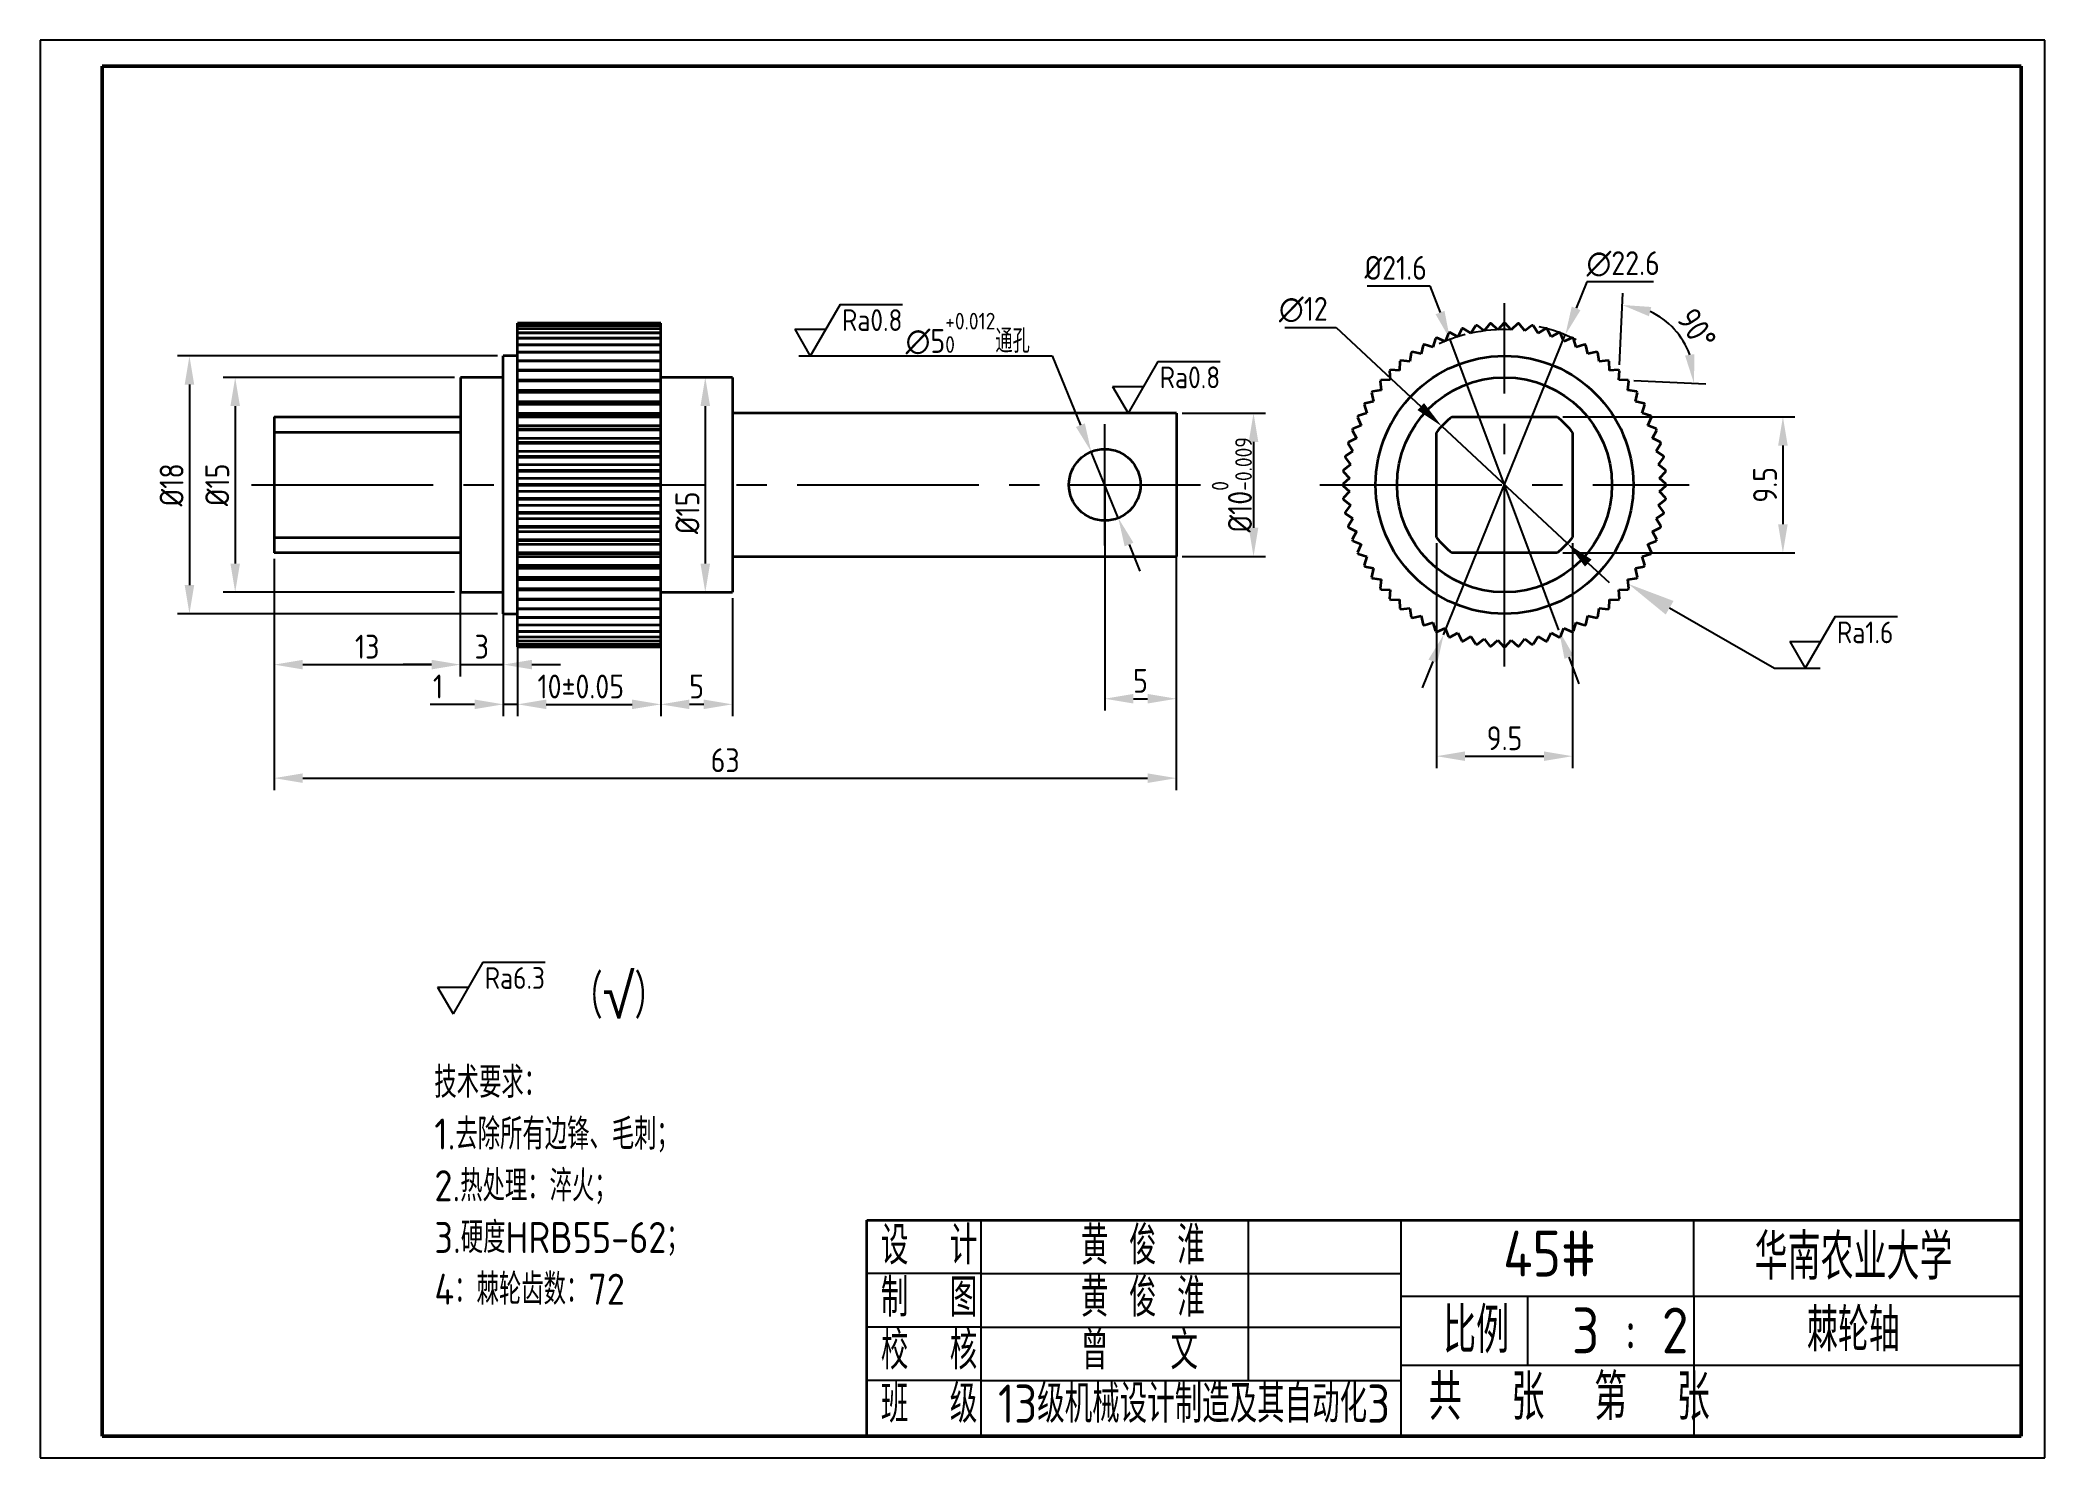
# Model space of a CAD drawing. Header units: millimetres. Extents: x 422 to 632, y 105 to 253.
import ezdxf
from ezdxf import colors
from ezdxf.entities.mleader import LeaderData, LeaderLine
from ezdxf.math import Vec2, Vec3

# ---------------------------------------------------------------- set-up
doc = ezdxf.new("R2010")
doc.units = ezdxf.units.MM
doc.linetypes.add('CENTER2', pattern=[28.575, 19.05, -3.175, 3.175, -3.175])
for name, color, linetype, lineweight in [('图形轮廓线', 7, 'Continuous', 35), ('图框线', 7, 'Continuous', 50), ('文字', 6, 'Continuous', 25), ('细实线', 6, 'Continuous', 25)]:
    doc.layers.add(name, color=color, linetype=linetype, lineweight=lineweight)
doc.layers.add('细点画线', color=6, linetype='CENTER2')
doc.styles.get("Standard").update_dxf_attribs({"font": 'gbenor.shx', "bigfont": 'gbcbig.shx'})
doc.dimstyles.new('圆标注', dxfattribs={"dimtxt": 2.5, "dimasz": 3, "dimexe": 1.25, "dimexo": 0.625, "dimtad": 1, "dimtoh": 1, "dimlfac": 0.666667, "dimdsep": 46, "dimtxsty": 'Standard', "dimcen": 2.5, "dimadec": 0, "dimazin": 0, "dimtfac": 1, "dimtmove": 0, "dimatfit": 3, "dimfxl": 1, "dimarcsym": 0})

# ---------------------------------------------------------------- blocks, each defined once
blk = doc.blocks.new('*D37')
at = {"layer": 'Defpoints', "color": 0, "transparency": 16777216}
for p in [(568.04, 201.34), (582.29, 201.34), (582.29, 178.42)]:
    blk.add_point(p, dxfattribs=at)
at = {"layer": '文字', "color": 0, "lineweight": -2, "transparency": 16777216}
for p, q in [((568.04, 200.72), (568.04, 177.17)), ((582.29, 200.72), (582.29, 177.17)), ((571.04, 178.42), (579.29, 178.42))]:
    blk.add_line(p, q, dxfattribs=at)
at = {"layer": '文字', "color": 0, "transparency": 16777216}
for points in [[(571.04, 178.92), (571.04, 177.92), (568.04, 178.42)], [(579.29, 178.92), (579.29, 177.92), (582.29, 178.42)]]:
    blk.add_solid(points, dxfattribs=at)
at = {"layer": '文字', "color": 0, "transparency": 16777216, "insert": (575.17, 180.3), "char_height": 2.5, "attachment_point": 5}
blk.add_mtext('9.5', dxfattribs=at)
blk = doc.blocks.new('*D38')
at = {"layer": 'Defpoints', "color": 0, "transparency": 16777216}
for p in [(580.67, 213.96), (580.67, 199.71), (604.33, 199.71)]:
    blk.add_point(p, dxfattribs=at)
at = {"layer": '文字', "color": 0, "lineweight": -2, "transparency": 16777216}
for p, q in [((581.29, 213.96), (605.58, 213.96)), ((604.33, 210.96), (604.33, 202.71)), ((581.29, 199.71), (605.58, 199.71))]:
    blk.add_line(p, q, dxfattribs=at)
at = {"layer": '文字', "color": 0, "transparency": 16777216}
for points in [[(603.83, 210.96), (604.83, 210.96), (604.33, 213.96)], [(603.83, 202.71), (604.83, 202.71), (604.33, 199.71)]]:
    blk.add_solid(points, dxfattribs=at)
at = {"layer": '文字', "color": 0, "transparency": 16777216, "insert": (602.46, 206.84), "char_height": 2.5, "attachment_point": 5, "rotation": 90}
blk.add_mtext('9.5', dxfattribs=at)
blk = doc.blocks.new('*D39')
at = {"layer": 'Defpoints', "color": 0, "transparency": 16777216}
for p in [(540.79, 214.34), (540.79, 199.34), (548.88, 199.34)]:
    blk.add_point(p, dxfattribs=at)
at = {"layer": '文字', "color": 0, "lineweight": -2, "transparency": 16777216}
for p, q in [((541.42, 214.34), (550.13, 214.34)), ((548.88, 211.34), (548.88, 202.34)), ((541.42, 199.34), (550.13, 199.34))]:
    blk.add_line(p, q, dxfattribs=at)
at = {"layer": '文字', "color": 0, "transparency": 16777216}
for points in [[(548.38, 211.34), (549.38, 211.34), (548.88, 214.34)], [(548.38, 202.34), (549.38, 202.34), (548.88, 199.34)]]:
    blk.add_solid(points, dxfattribs=at)
at = {"layer": '文字', "color": 0, "transparency": 16777216, "insert": (546.61, 206.84), "char_height": 2.5, "attachment_point": 5, "rotation": 90}
blk.add_mtext('%%C10{\\H0.7x;\\S0^ -0.009;}', dxfattribs=at)
blk = doc.blocks.new('*D40')
at = {"layer": 'Defpoints', "color": 0, "transparency": 16777216}
for p in [(494.29, 218.09), (491.45, 195.59), (494.29, 195.59)]:
    blk.add_point(p, dxfattribs=at)
at = {"layer": '文字', "color": 0, "lineweight": -2, "transparency": 16777216}
for p, q in [((493.67, 218.09), (490.2, 218.09)), ((491.45, 215.09), (491.45, 198.59)), ((493.67, 195.59), (490.2, 195.59))]:
    blk.add_line(p, q, dxfattribs=at)
at = {"layer": '文字', "color": 0, "transparency": 16777216}
for points in [[(490.95, 215.09), (491.95, 215.09), (491.45, 218.09)], [(490.95, 198.59), (491.95, 198.59), (491.45, 195.59)]]:
    blk.add_solid(points, dxfattribs=at)
at = {"layer": '文字', "color": 0, "transparency": 16777216, "insert": (489.58, 203.91), "char_height": 2.5, "attachment_point": 5, "rotation": 90}
blk.add_mtext('%%C15', dxfattribs=at)
blk = doc.blocks.new('*D41')
at = {"layer": 'Defpoints', "color": 0, "transparency": 16777216}
for p in [(470.29, 220.34), (437.42, 193.34), (470.29, 193.34)]:
    blk.add_point(p, dxfattribs=at)
at = {"layer": '文字', "color": 0, "lineweight": -2, "transparency": 16777216}
for p, q in [((469.67, 220.34), (436.17, 220.34)), ((437.42, 217.34), (437.42, 196.34)), ((469.67, 193.34), (436.17, 193.34))]:
    blk.add_line(p, q, dxfattribs=at)
at = {"layer": '文字', "color": 0, "transparency": 16777216}
for points in [[(436.92, 217.34), (437.92, 217.34), (437.42, 220.34)], [(436.92, 196.34), (437.92, 196.34), (437.42, 193.34)]]:
    blk.add_solid(points, dxfattribs=at)
at = {"layer": '文字', "color": 0, "transparency": 16777216, "insert": (435.55, 206.84), "char_height": 2.5, "attachment_point": 5, "rotation": 90}
blk.add_mtext('%%C18', dxfattribs=at)
blk = doc.blocks.new('*D42')
at = {"layer": 'Defpoints', "color": 0, "transparency": 16777216}
for p in [(465.79, 218.09), (442.21, 195.59), (465.79, 195.59)]:
    blk.add_point(p, dxfattribs=at)
at = {"layer": '文字', "color": 0, "lineweight": -2, "transparency": 16777216}
for p, q in [((465.17, 218.09), (440.96, 218.09)), ((442.21, 215.09), (442.21, 198.59)), ((465.17, 195.59), (440.96, 195.59))]:
    blk.add_line(p, q, dxfattribs=at)
at = {"layer": '文字', "color": 0, "transparency": 16777216}
for points in [[(441.71, 215.09), (442.71, 215.09), (442.21, 218.09)], [(441.71, 198.59), (442.71, 198.59), (442.21, 195.59)]]:
    blk.add_solid(points, dxfattribs=at)
at = {"layer": '文字', "color": 0, "transparency": 16777216, "insert": (440.33, 206.84), "char_height": 2.5, "attachment_point": 5, "rotation": 90}
blk.add_mtext('%%C15', dxfattribs=at)
blk = doc.blocks.new('*D43')
at = {"layer": 'Defpoints', "color": 0, "transparency": 16777216}
for p in [(486.79, 195.59), (494.29, 195.59), (486.79, 183.85)]:
    blk.add_point(p, dxfattribs=at)
at = {"layer": '文字', "color": 0, "lineweight": -2, "transparency": 16777216}
for p, q in [((486.79, 194.96), (486.79, 182.6)), ((494.29, 194.96), (494.29, 182.6)), ((491.29, 183.85), (489.79, 183.85))]:
    blk.add_line(p, q, dxfattribs=at)
at = {"layer": '文字', "color": 0, "transparency": 16777216}
for points in [[(489.79, 184.35), (489.79, 183.35), (486.79, 183.85)], [(491.29, 184.35), (491.29, 183.35), (494.29, 183.85)]]:
    blk.add_solid(points, dxfattribs=at)
at = {"layer": '文字', "color": 0, "transparency": 16777216, "insert": (490.54, 185.72), "char_height": 2.5, "attachment_point": 5}
blk.add_mtext('5', dxfattribs=at)
blk = doc.blocks.new('*D44')
at = {"layer": 'Defpoints', "color": 0, "transparency": 16777216}
for p in [(471.79, 189.89), (486.79, 189.89), (486.79, 183.85)]:
    blk.add_point(p, dxfattribs=at)
at = {"layer": '文字', "color": 0, "lineweight": -2, "transparency": 16777216}
for p, q in [((471.79, 189.26), (471.79, 182.6)), ((486.79, 189.26), (486.79, 182.6)), ((474.79, 183.85), (483.79, 183.85))]:
    blk.add_line(p, q, dxfattribs=at)
at = {"layer": '文字', "color": 0, "transparency": 16777216}
for points in [[(474.79, 184.35), (474.79, 183.35), (471.79, 183.85)], [(483.79, 184.35), (483.79, 183.35), (486.79, 183.85)]]:
    blk.add_solid(points, dxfattribs=at)
at = {"layer": '文字', "color": 0, "transparency": 16777216, "insert": (478.41, 185.72), "char_height": 2.5, "attachment_point": 5}
blk.add_mtext('10%%P0.05', dxfattribs=at)
blk = doc.blocks.new('*D45')
at = {"layer": 'Defpoints', "color": 0, "transparency": 16777216}
for p in [(470.29, 193.34), (471.79, 192.99), (471.79, 183.85)]:
    blk.add_point(p, dxfattribs=at)
at = {"layer": '文字', "color": 0, "lineweight": -2, "transparency": 16777216}
for p, q in [((470.29, 192.71), (470.29, 182.6)), ((471.79, 192.37), (471.79, 182.6)), ((467.29, 183.85), (462.63, 183.85)), ((471.79, 183.85), (470.29, 183.85)), ((474.79, 183.85), (477.79, 183.85))]:
    blk.add_line(p, q, dxfattribs=at)
at = {"layer": '文字', "color": 0, "transparency": 16777216}
for points in [[(467.29, 184.35), (467.29, 183.35), (470.29, 183.85)], [(474.79, 184.35), (474.79, 183.35), (471.79, 183.85)]]:
    blk.add_solid(points, dxfattribs=at)
at = {"layer": '文字', "color": 0, "transparency": 16777216, "insert": (463.46, 185.72), "char_height": 2.5, "attachment_point": 5}
blk.add_mtext('1', dxfattribs=at)
blk = doc.blocks.new('*D46')
at = {"layer": 'Defpoints', "color": 0, "transparency": 16777216}
for p in [(465.79, 195.59), (470.29, 195.59), (470.29, 188.01)]:
    blk.add_point(p, dxfattribs=at)
at = {"layer": '文字', "color": 0, "lineweight": -2, "transparency": 16777216}
for p, q in [((465.79, 194.96), (465.79, 186.76)), ((470.29, 194.96), (470.29, 186.76)), ((462.79, 188.01), (459.79, 188.01)), ((465.79, 188.01), (470.29, 188.01)), ((473.29, 188.01), (476.29, 188.01))]:
    blk.add_line(p, q, dxfattribs=at)
at = {"layer": '文字', "color": 0, "transparency": 16777216}
for points in [[(462.79, 188.51), (462.79, 187.51), (465.79, 188.01)], [(473.29, 188.51), (473.29, 187.51), (470.29, 188.01)]]:
    blk.add_solid(points, dxfattribs=at)
at = {"layer": '文字', "color": 0, "transparency": 16777216, "insert": (468.04, 189.89), "char_height": 2.5, "attachment_point": 5}
blk.add_mtext('3', dxfattribs=at)
blk = doc.blocks.new('*D47')
at = {"layer": 'Defpoints', "color": 0, "transparency": 16777216}
for p in [(446.29, 199.71), (465.79, 199.71), (465.79, 188.01)]:
    blk.add_point(p, dxfattribs=at)
at = {"layer": '文字', "color": 0, "lineweight": -2, "transparency": 16777216}
for p, q in [((446.29, 199.09), (446.29, 186.76)), ((465.79, 199.09), (465.79, 186.76)), ((449.29, 188.01), (462.79, 188.01))]:
    blk.add_line(p, q, dxfattribs=at)
at = {"layer": '文字', "color": 0, "transparency": 16777216}
for points in [[(449.29, 188.51), (449.29, 187.51), (446.29, 188.01)], [(462.79, 188.51), (462.79, 187.51), (465.79, 188.01)]]:
    blk.add_solid(points, dxfattribs=at)
at = {"layer": '文字', "color": 0, "transparency": 16777216, "insert": (456.04, 189.89), "char_height": 2.5, "attachment_point": 5}
blk.add_mtext('13', dxfattribs=at)
blk = doc.blocks.new('*D48')
at = {"layer": 'Defpoints', "color": 0, "transparency": 16777216}
for p in [(446.29, 199.71), (540.79, 199.71), (540.79, 176.12)]:
    blk.add_point(p, dxfattribs=at)
at = {"layer": '文字', "color": 0, "lineweight": -2, "transparency": 16777216}
for p, q in [((446.29, 199.09), (446.29, 174.87)), ((540.79, 199.09), (540.79, 174.87)), ((449.29, 176.12), (537.79, 176.12))]:
    blk.add_line(p, q, dxfattribs=at)
at = {"layer": '文字', "color": 0, "transparency": 16777216}
for points in [[(449.29, 176.62), (449.29, 175.62), (446.29, 176.12)], [(537.79, 176.62), (537.79, 175.62), (540.79, 176.12)]]:
    blk.add_solid(points, dxfattribs=at)
at = {"layer": '文字', "color": 0, "transparency": 16777216, "insert": (493.54, 178), "char_height": 2.5, "attachment_point": 5}
blk.add_mtext('63', dxfattribs=at)
blk = doc.blocks.new('*D49')
at = {"layer": 'Defpoints', "color": 0, "transparency": 16777216}
for p in [(533.29, 206.84), (540.79, 206.84), (540.79, 184.44)]:
    blk.add_point(p, dxfattribs=at)
at = {"layer": '文字', "color": 0, "lineweight": -2, "transparency": 16777216}
for p, q in [((533.29, 206.21), (533.29, 183.19)), ((540.79, 206.21), (540.79, 183.19)), ((536.29, 184.44), (537.79, 184.44))]:
    blk.add_line(p, q, dxfattribs=at)
at = {"layer": '文字', "color": 0, "transparency": 16777216}
for points in [[(536.29, 184.94), (536.29, 183.94), (533.29, 184.44)], [(537.79, 184.94), (537.79, 183.94), (540.79, 184.44)]]:
    blk.add_solid(points, dxfattribs=at)
at = {"layer": '文字', "color": 0, "transparency": 16777216, "insert": (537.04, 186.31), "char_height": 2.5, "attachment_point": 5}
blk.add_mtext('5', dxfattribs=at)
blk = doc.blocks.new('*D50')
at = {"layer": 'Defpoints', "color": 0, "transparency": 16777216}
for p in [(531.88, 210.31), (534.71, 203.37)]:
    blk.add_point(p, dxfattribs=at)
at = {"layer": '文字', "color": 0, "lineweight": -2, "transparency": 16777216}
for p, q in [((513.11, 220.34), (527.8, 220.34)), ((527.8, 220.34), (530.75, 213.09)), ((534.71, 203.37), (531.88, 210.31)), ((535.84, 200.59), (536.97, 197.81))]:
    blk.add_line(p, q, dxfattribs=at)
at = {"layer": '文字', "color": 0, "transparency": 16777216}
for points in [[(531.21, 213.28), (530.28, 212.9), (531.88, 210.31)], [(536.3, 200.78), (535.38, 200.4), (534.71, 203.37)]]:
    blk.add_solid(points, dxfattribs=at)
at = {"layer": '文字', "color": 0, "transparency": 16777216, "insert": (518.94, 222.68), "char_height": 2.5, "attachment_point": 5}
blk.add_mtext('∅5{\\H0.7x;\\S+0.012^ 0;}通孔', dxfattribs=at)
blk = doc.blocks.new('*D51')
at = {"layer": 'Defpoints', "color": 0, "transparency": 16777216}
for p in [(568.59, 212.98), (581.75, 200.7)]:
    blk.add_point(p, dxfattribs=at)
at = {"layer": '文字', "color": 0, "lineweight": -2, "transparency": 16777216}
for p, q in [((552.16, 223.31), (557.53, 223.31)), ((557.53, 223.31), (566.4, 215.03)), ((581.75, 200.7), (568.59, 212.98)), ((583.94, 198.65), (586.13, 196.6))]:
    blk.add_line(p, q, dxfattribs=at)
at = {"layer": '文字', "color": 0, "transparency": 16777216}
for points in [[(566.74, 215.4), (566.06, 214.67), (568.59, 212.98)], [(584.28, 199.01), (583.6, 198.28), (581.75, 200.7)]]:
    blk.add_solid(points, dxfattribs=at)
at = {"layer": '文字', "color": 0, "transparency": 16777216, "insert": (554.1, 225.19), "char_height": 2.5, "attachment_point": 5}
blk.add_mtext('∅12', dxfattribs=at)
blk = doc.blocks.new('*D52')
at = {"layer": 'Defpoints', "color": 0, "transparency": 16777216}
for p in [(569.47, 222.07), (580.87, 191.61)]:
    blk.add_point(p, dxfattribs=at)
at = {"layer": '文字', "color": 0, "lineweight": -2, "transparency": 16777216}
for p, q in [((560.8, 227.69), (567.36, 227.69)), ((567.36, 227.69), (568.42, 224.88)), ((580.87, 191.61), (569.47, 222.07)), ((581.92, 188.8), (582.97, 185.99))]:
    blk.add_line(p, q, dxfattribs=at)
blk.add_arc((575.17, 206.84), 16.27, 104.7015, 114.9213, dxfattribs=at)
at = {"layer": '文字', "color": 0, "transparency": 16777216}
for points in [[(568.88, 225.06), (567.95, 224.71), (569.47, 222.07)], [(582.39, 188.97), (581.45, 188.62), (580.87, 191.61)]]:
    blk.add_solid(points, dxfattribs=at)
at = {"layer": '文字', "color": 0, "transparency": 16777216, "insert": (563.77, 229.57), "char_height": 2.5, "attachment_point": 5}
blk.add_mtext('%%C21.6', dxfattribs=at)
blk = doc.blocks.new('*D53')
at = {"layer": 'Defpoints', "color": 0, "transparency": 16777216}
for p in [(581.54, 222.55), (568.79, 191.13)]:
    blk.add_point(p, dxfattribs=at)
at = {"layer": '文字', "color": 0, "lineweight": -2, "transparency": 16777216}
for p, q in [((583.8, 228.11), (582.67, 225.33)), ((590.78, 228.11), (583.8, 228.11)), ((568.79, 191.13), (581.54, 222.55)), ((567.67, 188.35), (566.54, 185.57))]:
    blk.add_line(p, q, dxfattribs=at)
blk.add_arc((575.17, 206.84), 16.95, 63.6845, 77.6546, dxfattribs=at)
at = {"layer": '文字', "color": 0, "transparency": 16777216}
for points in [[(582.21, 225.51), (583.13, 225.14), (581.54, 222.55)], [(567.2, 188.54), (568.13, 188.17), (568.79, 191.13)]]:
    blk.add_solid(points, dxfattribs=at)
at = {"layer": '文字', "color": 0, "transparency": 16777216, "insert": (587.6, 229.98), "char_height": 2.5, "attachment_point": 5}
blk.add_mtext('∅22.6', dxfattribs=at)
blk = doc.blocks.new('*D54')
at = {"layer": 'Defpoints', "color": 0, "transparency": 16777216}
for p in [(591.38, 224.46), (587.2, 218.78), (587.16, 217.83), (587.16, 217.83), (588.11, 217.79)]:
    blk.add_point(p, dxfattribs=at)
at = {"layer": '文字', "color": 0, "lineweight": -2, "transparency": 16777216}
for p, q in [((587.23, 219.4), (587.56, 226.93)), ((588.73, 217.76), (596.26, 217.43))]:
    blk.add_line(p, q, dxfattribs=at)
blk.add_arc((587.16, 217.83), 7.86, 19.5017, 65.4983, dxfattribs=at)
at = {"layer": '文字', "color": 0, "transparency": 16777216}
for points in [[(590.3, 224.5), (590.54, 225.47), (587.5, 225.68)], [(595.07, 220.53), (594.08, 220.38), (595.01, 217.49)]]:
    blk.add_solid(points, dxfattribs=at)
at = {"layer": '文字', "color": 0, "transparency": 16777216, "insert": (595.3, 223.16), "char_height": 2.5, "attachment_point": 5, "rotation": 303.2324}
blk.add_mtext('90°', dxfattribs=at)

msp = doc.modelspace()

# ---------------------------------------------------------------- linework, layer by layer
at = {"layer": '图形轮廓线'}
for p, q in [((486.795, 223.79), (471.795, 223.79)), ((486.795, 223.79), (471.795, 223.79)), ((471.795, 223.731), (471.795, 223.79)), ((471.795, 223.79), (471.795, 223.79)), ((471.795, 223.731), (486.795, 223.731)), ((471.795, 223.719), (471.795, 223.731)), ((486.795, 223.719), (471.795, 223.719)), ((471.795, 223.544), (471.795, 223.719)), ((471.795, 223.544), (486.795, 223.544)), ((471.795, 223.52), (471.795, 223.544)), ((486.795, 223.52), (471.795, 223.52)), ((471.795, 223.23), (471.795, 223.52)), ((471.795, 223.23), (486.795, 223.23)), ((471.795, 223.194), (471.795, 223.23)), ((486.795, 223.194), (471.795, 223.194)), ((471.795, 222.791), (471.795, 223.194)), ((471.795, 222.791), (486.795, 222.791)), ((471.795, 222.744), (471.795, 222.791)), ((486.795, 222.744), (471.795, 222.744)), ((471.795, 222.231), (471.795, 222.744)), ((486.795, 223.731), (486.795, 223.79)), ((486.795, 223.79), (486.795, 223.79)), ((486.795, 223.719), (486.795, 223.731)), ((486.795, 223.544), (486.795, 223.719)), ((486.795, 223.52), (486.795, 223.544)), ((486.795, 223.23), (486.795, 223.52)), ((486.795, 223.194), (486.795, 223.23)), ((486.795, 222.791), (486.795, 223.194)), ((486.795, 222.744), (486.795, 222.791)), ((486.795, 222.231), (486.795, 222.744)), ((569.307, 222.744), (568.944, 221.868)), ((570.277, 222.353), (569.436, 222.791)), ((570.715, 223.194), (570.277, 222.353)), ((571.648, 222.72), (570.848, 223.23)), ((572.157, 223.52), (571.648, 222.72)), ((573.045, 222.967), (572.293, 223.544)), ((573.623, 223.719), (573.045, 222.967)), ((574.459, 223.09), (573.76, 223.731)), ((575.1, 223.79), (574.459, 223.09)), ((575.878, 223.09), (575.237, 223.79)), ((576.577, 223.731), (575.878, 223.09)), ((577.292, 222.967), (576.714, 223.719)), ((578.044, 223.544), (577.292, 222.967)), ((578.689, 222.72), (578.18, 223.52)), ((579.489, 223.23), (578.689, 222.72)), ((580.06, 222.353), (579.622, 223.194)), ((580.901, 222.791), (580.06, 222.353)), ((581.393, 221.868), (581.03, 222.744)), ((471.795, 222.231), (486.795, 222.231)), ((471.795, 222.172), (471.795, 222.231)), ((486.795, 222.172), (471.795, 222.172)), ((471.795, 221.553), (471.795, 222.172)), ((471.795, 221.553), (486.795, 221.553)), ((471.795, 221.484), (471.795, 221.553)), ((486.795, 221.484), (471.795, 221.484)), ((471.795, 220.764), (471.795, 221.484)), ((471.795, 220.764), (486.795, 220.764)), ((471.795, 220.685), (471.795, 220.764)), ((486.795, 220.685), (471.795, 220.685)), ((471.795, 219.868), (471.795, 220.685)), ((486.795, 222.172), (486.795, 222.231)), ((486.795, 221.553), (486.795, 222.172)), ((486.795, 221.484), (486.795, 221.553)), ((486.795, 220.764), (486.795, 221.484)), ((486.795, 220.685), (486.795, 220.764)), ((486.795, 219.868), (486.795, 220.685)), ((565.39, 220.685), (565.266, 219.745)), ((566.429, 220.558), (565.503, 220.764)), ((566.634, 221.484), (566.429, 220.558)), ((567.658, 221.268), (566.753, 221.553)), ((567.943, 222.172), (567.658, 221.268)), ((568.944, 221.868), (568.068, 222.231)), ((582.269, 222.231), (581.393, 221.868)), ((582.679, 221.268), (582.394, 222.172)), ((583.584, 221.553), (582.679, 221.268)), ((583.908, 220.558), (583.703, 221.484)), ((584.834, 220.764), (583.908, 220.558)), ((585.071, 219.745), (584.947, 220.685)), ((471.795, 220.34), (470.295, 220.34)), ((470.295, 193.34), (470.295, 220.34)), ((471.795, 219.868), (486.795, 219.868)), ((471.795, 219.78), (471.795, 219.868)), ((486.795, 219.78), (471.795, 219.78)), ((471.795, 218.874), (471.795, 219.78)), ((471.795, 218.874), (486.795, 218.874)), ((471.795, 218.776), (471.795, 218.874)), ((486.795, 218.776), (471.795, 218.776)), ((471.795, 217.829), (471.795, 218.776)), ((486.795, 219.78), (486.795, 219.868)), ((486.795, 218.874), (486.795, 219.78)), ((486.795, 218.776), (486.795, 218.874)), ((486.795, 217.829), (486.795, 218.776)), ((563.134, 218.776), (563.176, 217.829)), ((564.179, 218.832), (563.232, 218.874)), ((564.221, 219.78), (564.179, 218.832)), ((565.266, 219.745), (564.326, 219.868)), ((586.011, 219.868), (585.071, 219.745)), ((586.158, 218.832), (586.116, 219.78)), ((587.105, 218.874), (586.158, 218.832)), ((587.161, 217.829), (587.203, 218.776)), ((470.295, 218.09), (465.795, 218.09)), ((465.795, 218.09), (465.795, 206.84)), ((471.795, 217.829), (486.795, 217.829)), ((471.795, 217.788), (471.795, 217.829)), ((471.795, 217.788), (486.795, 217.788)), ((471.795, 217.682), (471.795, 217.788)), ((486.795, 217.682), (471.795, 217.682)), ((471.795, 216.742), (471.795, 217.682)), ((471.795, 216.742), (486.795, 216.742)), ((471.795, 216.618), (471.795, 216.742)), ((471.795, 216.618), (486.795, 216.618)), ((471.795, 216.505), (471.795, 216.618)), ((486.795, 216.505), (471.795, 216.505)), ((471.795, 215.58), (471.795, 216.505)), ((494.295, 218.09), (486.795, 218.09)), ((486.795, 217.788), (486.795, 217.829)), ((486.795, 217.682), (486.795, 217.788)), ((486.795, 216.742), (486.795, 217.682)), ((486.795, 216.618), (486.795, 216.742)), ((486.795, 216.505), (486.795, 216.618)), ((486.795, 215.58), (486.795, 216.505)), ((494.295, 218.09), (494.295, 206.84)), ((561.245, 216.505), (561.45, 215.58)), ((562.264, 216.742), (561.324, 216.618)), ((562.14, 217.682), (562.264, 216.742)), ((563.176, 217.829), (562.228, 217.788)), ((588.109, 217.788), (587.161, 217.829)), ((588.073, 216.742), (588.197, 217.682)), ((589.014, 216.618), (588.073, 216.742)), ((588.887, 215.58), (589.093, 216.505)), ((471.795, 215.58), (486.795, 215.58)), ((471.795, 215.374), (471.795, 215.58)), ((471.795, 215.374), (486.795, 215.374)), ((471.795, 215.255), (471.795, 215.374)), ((486.795, 215.255), (471.795, 215.255)), ((471.795, 214.351), (471.795, 215.255)), ((471.795, 214.351), (486.795, 214.351)), ((471.795, 214.065), (471.795, 214.351)), ((486.795, 215.374), (486.795, 215.58)), ((486.795, 215.255), (486.795, 215.374)), ((486.795, 214.351), (486.795, 215.255)), ((486.795, 214.065), (486.795, 214.351)), ((540.795, 214.34), (494.295, 214.34)), ((540.795, 214.34), (540.795, 206.84)), ((560.74, 214.351), (559.836, 214.065)), ((560.455, 215.255), (560.74, 214.351)), ((561.45, 215.58), (560.524, 215.374)), ((589.813, 215.374), (588.887, 215.58)), ((589.597, 214.351), (589.882, 215.255)), ((590.501, 214.065), (589.597, 214.351)), ((446.295, 213.965), (465.795, 213.965)), ((446.295, 213.965), (446.295, 212.338)), ((465.795, 212.338), (446.295, 212.338)), ((446.295, 212.338), (446.295, 201.341)), ((471.795, 214.065), (486.795, 214.065)), ((471.795, 213.941), (471.795, 214.065)), ((486.795, 213.941), (471.795, 213.941)), ((471.795, 213.065), (471.795, 213.941)), ((471.795, 213.065), (486.795, 213.065)), ((471.795, 212.702), (471.795, 213.065)), ((471.795, 212.702), (486.795, 212.702)), ((471.795, 212.572), (471.795, 212.702)), ((486.795, 212.572), (471.795, 212.572)), ((471.795, 211.731), (471.795, 212.572)), ((486.795, 213.941), (486.795, 214.065)), ((486.795, 213.065), (486.795, 213.941)), ((486.795, 212.702), (486.795, 213.065)), ((486.795, 212.572), (486.795, 212.702)), ((486.795, 211.731), (486.795, 212.572)), ((559.217, 212.572), (559.655, 211.731)), ((560.141, 213.065), (559.264, 212.702)), ((559.778, 213.941), (560.141, 213.065)), ((568.044, 201.341), (568.044, 212.338)), ((569.67, 213.965), (580.667, 213.965)), ((582.294, 212.338), (582.294, 201.341)), ((590.197, 213.065), (590.559, 213.941)), ((591.073, 212.702), (590.197, 213.065)), ((590.682, 211.731), (591.12, 212.572)), ((471.795, 211.731), (486.795, 211.731)), ((471.795, 211.293), (471.795, 211.731)), ((471.795, 211.293), (486.795, 211.293)), ((471.795, 211.16), (471.795, 211.293)), ((486.795, 211.16), (471.795, 211.16)), ((471.795, 210.36), (471.795, 211.16)), ((471.795, 210.36), (486.795, 210.36)), ((471.795, 209.851), (471.795, 210.36)), ((486.795, 211.293), (486.795, 211.731)), ((486.795, 211.16), (486.795, 211.293)), ((486.795, 210.36), (486.795, 211.16)), ((486.795, 209.851), (486.795, 210.36)), ((559.288, 210.36), (558.488, 209.851)), ((558.778, 211.16), (559.288, 210.36)), ((559.655, 211.731), (558.814, 211.293)), ((591.523, 211.293), (590.682, 211.731)), ((591.049, 210.36), (591.559, 211.16)), ((591.849, 209.851), (591.049, 210.36)), ((471.795, 209.851), (486.795, 209.851)), ((471.795, 209.715), (471.795, 209.851)), ((486.795, 209.715), (471.795, 209.715)), ((471.795, 208.963), (471.795, 209.715)), ((471.795, 208.963), (486.795, 208.963)), ((471.795, 208.386), (471.795, 208.963)), ((471.795, 208.386), (486.795, 208.386)), ((471.795, 208.248), (471.795, 208.386)), ((486.795, 208.248), (471.795, 208.248)), ((471.795, 207.549), (471.795, 208.248)), ((486.795, 209.715), (486.795, 209.851)), ((486.795, 208.963), (486.795, 209.715)), ((486.795, 208.386), (486.795, 208.963)), ((486.795, 208.248), (486.795, 208.386)), ((486.795, 207.549), (486.795, 208.248)), ((558.277, 208.248), (558.918, 207.549)), ((559.042, 208.963), (558.289, 208.386)), ((558.464, 209.715), (559.042, 208.963)), ((591.296, 208.963), (591.873, 209.715)), ((592.048, 208.386), (591.296, 208.963)), ((591.419, 207.549), (592.06, 208.248)), ((465.795, 206.84), (465.795, 195.59)), ((471.795, 207.549), (486.795, 207.549)), ((471.795, 206.909), (471.795, 207.549)), ((471.795, 206.909), (486.795, 206.909)), ((471.795, 206.771), (471.795, 206.909)), ((486.795, 206.771), (471.795, 206.771)), ((471.795, 206.13), (471.795, 206.771)), ((486.795, 206.13), (471.795, 206.13)), ((471.795, 205.431), (471.795, 206.13)), ((486.795, 206.909), (486.795, 207.549)), ((486.795, 206.771), (486.795, 206.909)), ((486.795, 206.13), (486.795, 206.771)), ((486.795, 205.431), (486.795, 206.13)), ((494.295, 206.84), (494.295, 195.59)), ((540.795, 206.84), (540.795, 199.34)), ((558.918, 207.549), (558.219, 206.909)), ((558.219, 206.771), (558.918, 206.13)), ((558.918, 206.13), (558.277, 205.431)), ((592.118, 206.909), (591.419, 207.549)), ((591.419, 206.13), (592.118, 206.771)), ((592.06, 205.431), (591.419, 206.13)), ((471.795, 205.431), (486.795, 205.431)), ((471.795, 205.294), (471.795, 205.431)), ((486.795, 205.294), (471.795, 205.294)), ((471.795, 204.717), (471.795, 205.294)), ((471.795, 204.717), (486.795, 204.717)), ((471.795, 203.964), (471.795, 204.717)), ((471.795, 203.964), (486.795, 203.964)), ((471.795, 203.829), (471.795, 203.964)), ((486.795, 203.829), (471.795, 203.829)), ((471.795, 203.319), (471.795, 203.829)), ((486.795, 205.294), (486.795, 205.431)), ((486.795, 204.717), (486.795, 205.294)), ((486.795, 203.964), (486.795, 204.717)), ((486.795, 203.829), (486.795, 203.964)), ((486.795, 203.319), (486.795, 203.829)), ((558.289, 205.294), (559.042, 204.717)), ((559.042, 204.717), (558.464, 203.964)), ((558.488, 203.829), (559.288, 203.319)), ((591.049, 203.319), (591.849, 203.829)), ((591.296, 204.717), (592.048, 205.294)), ((591.873, 203.964), (591.296, 204.717)), ((471.795, 203.319), (486.795, 203.319)), ((471.795, 202.519), (471.795, 203.319)), ((471.795, 202.519), (486.795, 202.519)), ((471.795, 202.386), (471.795, 202.519)), ((486.795, 202.386), (471.795, 202.386)), ((471.795, 201.948), (471.795, 202.386)), ((471.795, 201.948), (486.795, 201.948)), ((471.795, 201.107), (471.795, 201.948)), ((486.795, 202.519), (486.795, 203.319)), ((486.795, 202.386), (486.795, 202.519)), ((486.795, 201.948), (486.795, 202.386)), ((486.795, 201.107), (486.795, 201.948)), ((559.288, 203.319), (558.778, 202.519)), ((558.814, 202.386), (559.655, 201.948)), ((559.655, 201.948), (559.217, 201.107)), ((590.682, 201.948), (591.523, 202.386)), ((591.12, 201.107), (590.682, 201.948)), ((591.559, 202.519), (591.049, 203.319)), ((446.295, 201.341), (465.795, 201.341)), ((446.295, 201.341), (446.295, 199.715)), ((465.795, 199.715), (446.295, 199.715)), ((471.795, 201.107), (486.795, 201.107)), ((471.795, 200.978), (471.795, 201.107)), ((486.795, 200.978), (471.795, 200.978)), ((471.795, 200.615), (471.795, 200.978)), ((471.795, 200.615), (486.795, 200.615)), ((471.795, 199.739), (471.795, 200.615)), ((471.795, 199.739), (486.795, 199.739)), ((471.795, 199.614), (471.795, 199.739)), ((486.795, 199.614), (471.795, 199.614)), ((471.795, 199.329), (471.795, 199.614)), ((486.795, 200.978), (486.795, 201.107)), ((486.795, 200.615), (486.795, 200.978)), ((486.795, 199.739), (486.795, 200.615)), ((486.795, 199.614), (486.795, 199.739)), ((486.795, 199.329), (486.795, 199.614)), ((559.264, 200.978), (560.141, 200.615)), ((560.141, 200.615), (559.778, 199.739)), ((559.836, 199.614), (560.74, 199.329)), ((580.667, 199.715), (569.67, 199.715)), ((589.597, 199.329), (590.501, 199.614)), ((590.197, 200.615), (591.073, 200.978)), ((590.559, 199.739), (590.197, 200.615)), ((471.795, 199.329), (486.795, 199.329)), ((471.795, 198.424), (471.795, 199.329)), ((471.795, 198.424), (486.795, 198.424)), ((471.795, 198.305), (471.795, 198.424)), ((486.795, 198.305), (471.795, 198.305)), ((471.795, 198.1), (471.795, 198.305)), ((471.795, 198.1), (486.795, 198.1)), ((471.795, 197.174), (471.795, 198.1)), ((486.795, 198.424), (486.795, 199.329)), ((486.795, 198.305), (486.795, 198.424)), ((486.795, 198.1), (486.795, 198.305)), ((486.795, 197.174), (486.795, 198.1)), ((494.295, 199.34), (540.795, 199.34)), ((560.74, 199.329), (560.455, 198.424)), ((560.524, 198.305), (561.45, 198.1)), ((561.45, 198.1), (561.245, 197.174)), ((588.887, 198.1), (589.813, 198.305)), ((589.093, 197.174), (588.887, 198.1)), ((589.882, 198.424), (589.597, 199.329)), ((465.795, 195.59), (470.295, 195.59)), ((471.795, 197.174), (486.795, 197.174)), ((471.795, 197.061), (471.795, 197.174)), ((486.795, 197.061), (471.795, 197.061)), ((471.795, 196.937), (471.795, 197.061)), ((471.795, 196.937), (486.795, 196.937)), ((471.795, 195.997), (471.795, 196.937)), ((471.795, 195.997), (486.795, 195.997)), ((471.795, 195.892), (471.795, 195.997)), ((486.795, 195.892), (471.795, 195.892)), ((471.795, 195.85), (471.795, 195.892)), ((471.795, 195.85), (486.795, 195.85)), ((471.795, 194.903), (471.795, 195.85)), ((486.795, 197.061), (486.795, 197.174)), ((486.795, 196.937), (486.795, 197.061)), ((486.795, 195.997), (486.795, 196.937)), ((486.795, 195.892), (486.795, 195.997)), ((486.795, 195.85), (486.795, 195.892)), ((486.795, 194.903), (486.795, 195.85)), ((486.795, 195.59), (494.295, 195.59)), ((561.324, 197.061), (562.264, 196.937)), ((562.264, 196.937), (562.14, 195.997)), ((562.228, 195.892), (563.176, 195.85)), ((563.176, 195.85), (563.134, 194.903)), ((587.161, 195.85), (588.109, 195.892)), ((587.203, 194.903), (587.161, 195.85)), ((588.073, 196.937), (589.014, 197.061)), ((588.197, 195.997), (588.073, 196.937)), ((470.295, 193.34), (471.795, 193.34)), ((471.795, 194.903), (486.795, 194.903)), ((471.795, 194.806), (471.795, 194.903)), ((486.795, 194.806), (471.795, 194.806)), ((471.795, 193.9), (471.795, 194.806)), ((471.795, 193.9), (486.795, 193.9)), ((471.795, 193.811), (471.795, 193.9)), ((486.795, 193.811), (471.795, 193.811)), ((471.795, 192.995), (471.795, 193.811)), ((486.795, 194.806), (486.795, 194.903)), ((486.795, 193.9), (486.795, 194.806)), ((486.795, 193.811), (486.795, 193.9)), ((486.795, 192.995), (486.795, 193.811)), ((563.232, 194.806), (564.179, 194.847)), ((564.179, 194.847), (564.221, 193.9)), ((564.326, 193.811), (565.266, 193.935)), ((565.266, 193.935), (565.39, 192.995)), ((584.947, 192.995), (585.071, 193.935)), ((585.071, 193.935), (586.011, 193.811)), ((586.116, 193.9), (586.158, 194.847)), ((586.158, 194.847), (587.105, 194.806)), ((471.795, 192.995), (486.795, 192.995)), ((471.795, 192.916), (471.795, 192.995)), ((486.795, 192.916), (471.795, 192.916)), ((471.795, 192.195), (471.795, 192.916)), ((471.795, 192.195), (486.795, 192.195)), ((471.795, 192.126), (471.795, 192.195)), ((486.795, 192.126), (471.795, 192.126)), ((471.795, 191.507), (471.795, 192.126)), ((471.795, 191.507), (486.795, 191.507)), ((471.795, 191.449), (471.795, 191.507)), ((486.795, 191.449), (471.795, 191.449)), ((471.795, 190.936), (471.795, 191.449)), ((486.795, 192.916), (486.795, 192.995)), ((486.795, 192.195), (486.795, 192.916)), ((486.795, 192.126), (486.795, 192.195)), ((486.795, 191.507), (486.795, 192.126)), ((486.795, 191.449), (486.795, 191.507)), ((486.795, 190.936), (486.795, 191.449)), ((565.503, 192.916), (566.429, 193.121)), ((566.429, 193.121), (566.634, 192.195)), ((566.753, 192.126), (567.658, 192.411)), ((567.658, 192.411), (567.943, 191.507)), ((568.068, 191.449), (568.944, 191.812)), ((568.944, 191.812), (569.307, 190.936)), ((569.436, 190.889), (570.277, 191.326)), ((570.277, 191.326), (570.715, 190.485)), ((579.622, 190.485), (580.06, 191.326)), ((580.06, 191.326), (580.901, 190.889)), ((581.03, 190.936), (581.393, 191.812)), ((581.393, 191.812), (582.269, 191.449)), ((582.394, 191.507), (582.679, 192.411)), ((582.679, 192.411), (583.584, 192.126)), ((583.703, 192.195), (583.908, 193.121)), ((583.908, 193.121), (584.834, 192.916)), ((471.795, 190.936), (486.795, 190.936)), ((471.795, 190.889), (471.795, 190.936)), ((486.795, 190.889), (471.795, 190.889)), ((471.795, 190.485), (471.795, 190.889)), ((471.795, 190.485), (486.795, 190.485)), ((471.795, 190.45), (471.795, 190.485)), ((486.795, 190.45), (471.795, 190.45)), ((471.795, 190.159), (471.795, 190.45)), ((471.795, 190.159), (486.795, 190.159)), ((471.795, 190.135), (471.795, 190.159)), ((486.795, 190.135), (471.795, 190.135)), ((471.795, 189.96), (471.795, 190.135)), ((471.795, 189.96), (486.795, 189.96)), ((471.795, 189.948), (471.795, 189.96)), ((486.795, 189.948), (471.795, 189.948)), ((471.795, 189.89), (471.795, 189.948)), ((471.795, 189.89), (486.795, 189.89)), ((471.795, 189.89), (486.795, 189.89)), ((471.795, 189.89), (471.795, 189.89)), ((486.795, 190.889), (486.795, 190.936)), ((486.795, 190.485), (486.795, 190.889)), ((486.795, 190.45), (486.795, 190.485)), ((486.795, 190.159), (486.795, 190.45)), ((486.795, 190.135), (486.795, 190.159)), ((486.795, 189.96), (486.795, 190.135)), ((486.795, 189.948), (486.795, 189.96)), ((486.795, 189.89), (486.795, 189.948)), ((486.795, 189.89), (486.795, 189.89)), ((570.848, 190.45), (571.648, 190.959)), ((571.648, 190.959), (572.157, 190.159)), ((572.293, 190.135), (573.045, 190.713)), ((573.045, 190.713), (573.623, 189.96)), ((573.76, 189.948), (574.459, 190.589)), ((574.459, 190.589), (575.1, 189.89)), ((575.237, 189.89), (575.878, 190.589)), ((575.878, 190.589), (576.577, 189.948)), ((576.714, 189.96), (577.292, 190.713)), ((577.292, 190.713), (578.044, 190.135)), ((578.18, 190.159), (578.689, 190.959)), ((578.689, 190.959), (579.489, 190.45)), ((508.357, 107.423), (508.357, 129.823)), ((508.357, 129.823), (629.274, 129.823))]:
    msp.add_line(p, q, dxfattribs=at)
for centre, radius in [((575.169, 206.84), 13.5), ((575.169, 206.84), 11.25), ((533.295, 206.84), 3.75)]:
    msp.add_circle(centre, radius, dxfattribs=at)
for radius, start, end in [(16.95, 109.76726, 110.23274), (16.95, 104.76726, 105.23274), (16.95, 99.76726, 100.23274), (16.95, 94.76726, 95.23274), (16.95, 89.76726, 90.23274), (16.95, 84.76726, 85.23274), (16.95, 79.76726, 80.23274), (16.95, 74.76726, 75.23274), (16.95, 69.76726, 70.23274), (16.95, 124.76726, 125.23274), (16.95, 119.76726, 120.23274), (16.95, 114.76726, 115.23274), (16.95, 64.76726, 65.23274), (16.95, 59.76726, 60.23274), (16.95, 54.76726, 55.23274), (16.95, 134.76726, 135.23274), (16.95, 129.76726, 130.23274), (16.95, 49.76726, 50.23274), (16.95, 44.76726, 45.23274), (16.95, 144.76726, 145.23274), (16.95, 139.76726, 140.23274), (16.95, 39.76726, 40.23274), (16.95, 34.76726, 35.23274), (16.95, 149.76726, 150.23274), (16.95, 29.76726, 30.23274), (16.95, 159.76726, 160.23274), (16.95, 154.76726, 155.23274), (9, 127.65846, 142.34154), (9, 37.65846, 52.34154), (16.95, 24.76726, 25.23274), (16.95, 19.76726, 20.23274), (16.95, 164.76726, 165.23274), (16.95, 14.76726, 15.23274), (16.95, 174.76726, 175.23274), (16.95, 169.76726, 170.23274), (16.95, 9.76726, 10.23274), (16.95, 4.76726, 5.23274), (16.95, 179.76726, 180.23274), (16.95, 359.76726, 0.23274), (16.95, 184.76726, 185.23274), (16.95, 189.76726, 190.23274), (16.95, 349.76726, 350.23274), (16.95, 354.76726, 355.23274), (16.95, 194.76726, 195.23274), (16.95, 344.76726, 345.23274), (16.95, 199.76726, 200.23274), (16.95, 204.76726, 205.23274), (9, 217.65846, 232.34154), (9, 307.65846, 322.34154), (16.95, 334.76726, 335.23274), (16.95, 339.76726, 340.23274), (16.95, 209.76726, 210.23274), (16.95, 329.76726, 330.23274), (16.95, 214.76726, 215.23274), (16.95, 219.76726, 220.23274), (16.95, 319.76726, 320.23274), (16.95, 324.76726, 325.23274), (16.95, 224.76726, 225.23274), (16.95, 229.76726, 230.23274), (16.95, 309.76726, 310.23274), (16.95, 314.76726, 315.23274), (16.95, 234.76726, 235.23274), (16.95, 239.76726, 240.23274), (16.95, 244.76726, 245.23274), (16.95, 294.76726, 295.23274), (16.95, 299.76726, 300.23274), (16.95, 304.76726, 305.23274), (16.95, 249.76726, 250.23274), (16.95, 254.76726, 255.23274), (16.95, 259.76726, 260.23274), (16.95, 264.76726, 265.23274), (16.95, 269.76726, 270.23274), (16.95, 274.76726, 275.23274), (16.95, 279.76726, 280.23274), (16.95, 284.76726, 285.23274), (16.95, 289.76726, 290.23274)]:
    msp.add_arc((575.169, 206.84), radius, start, end, dxfattribs=at)
at = {"layer": '图框线'}
for p, q in [((428.263, 250.7), (428.263, 107.2)), ((629.274, 250.7), (428.263, 250.7)), ((629.274, 107.2), (629.274, 250.7)), ((428.263, 107.2), (629.274, 107.2))]:
    msp.add_line(p, q, dxfattribs=at)
at = {"layer": '文字'}
for p, q in [((505.576, 225.743), (502.454, 220.335)), ((505.576, 225.743), (512.111, 225.743)), ((500.829, 223.15), (504.079, 223.15)), ((500.829, 223.15), (502.454, 220.335)), ((513.107, 220.335), (501.258, 220.335)), ((538.857, 219.748), (535.735, 214.34)), ((538.857, 219.748), (545.392, 219.748)), ((534.11, 217.154), (537.36, 217.154)), ((534.11, 217.154), (535.735, 214.34)), ((609.788, 193.038), (606.666, 187.63)), ((609.788, 193.038), (616.323, 193.038)), ((605.041, 190.445), (608.291, 190.445)), ((605.041, 190.445), (606.666, 187.63)), ((603.442, 187.63), (608.245, 187.63)), ((468.155, 156.837), (465.033, 151.429)), ((468.155, 156.837), (474.69, 156.837)), ((463.408, 154.243), (466.658, 154.243)), ((463.408, 154.243), (465.033, 151.429)), ((520.357, 118.623), (520.357, 129.823)), ((548.357, 118.623), (548.357, 129.823)), ((564.357, 107.423), (564.357, 129.823)), ((595.012, 121.823), (595.012, 129.823)), ((520.357, 124.223), (508.357, 124.223)), ((520.357, 124.223), (548.357, 124.223)), ((548.357, 124.223), (564.357, 124.223)), ((581.274, 121.823), (564.357, 121.823)), ((577.62, 114.623), (577.62, 121.823)), ((629.274, 121.823), (581.274, 121.823)), ((595.012, 121.823), (595.012, 107.423)), ((520.357, 118.623), (508.357, 118.623)), ((520.357, 113.023), (520.357, 118.623)), ((520.357, 118.623), (548.357, 118.623)), ((548.357, 113.023), (548.357, 118.623)), ((548.357, 118.623), (564.357, 118.623)), ((564.357, 114.623), (629.274, 114.623)), ((520.357, 113.023), (508.357, 113.023)), ((520.357, 107.423), (520.357, 113.023)), ((520.357, 113.023), (548.357, 113.023)), ((548.357, 113.023), (564.357, 113.023))]:
    msp.add_line(p, q, dxfattribs=at)
msp.add_arc((575.169, 206.84), 16.266, 87.5, 102.5, dxfattribs=at)
at = {"layer": '细实线'}
for p, q in [((421.774, 253.423), (421.774, 104.923)), ((631.774, 253.423), (421.774, 253.423)), ((631.774, 104.923), (631.774, 253.423)), ((421.774, 104.923), (631.774, 104.923))]:
    msp.add_line(p, q, dxfattribs=at)
at = {"layer": '细点画线'}
for p, q in [((575.169, 187.827), (575.169, 225.853)), ((533.295, 200.488), (533.295, 213.192)), ((443.909, 206.84), (543.318, 206.84)), ((555.84, 206.84), (594.497, 206.84))]:
    msp.add_line(p, q, dxfattribs=at)

# ---------------------------------------------------------------- texts
at = {"layer": '文字', "attachment_point": 1}
for s, width, insert, char_height in [('Ra0.8', 10.09765, (505.775, 225.232), 2.275), ('Ra0.8', 10.09765, (539.056, 219.237), 2.275), ('Ra1.6', 10.09765, (609.987, 192.527), 2.275), ('Ra6.3', 10.09765, (468.354, 156.326), 2.275), ('（√）', 18.82757, (477.428, 155.539), 4.55), ('技术要求：\\P1.去除所有边锋、毛刺；\\P2.热处理：淬火；\\P3.硬度HRB55-62；\\P4：棘轮齿数：72', 140.48938, (463.076, 145.887), 3.25), ('3 : 2', 35.66127, (582.231, 120.672), 4.8)]:
    msp.add_mtext_dynamic_manual_height_columns(s, width=width, gutter_width=12.5, heights=[0], dxfattribs=dict(at, insert=insert, char_height=char_height))
for s, insert, char_height, width in [('设  计     黄 俊 淮         ', (509.848, 129.182), 4, 54.885), ('45#', (575.029, 128.722), 4.8, 25.42396), ('华南农业大学', (601.362, 128.382), 4.8, 28.3585), ('制  图     黄 俊 淮', (509.848, 123.718), 4, 47.20089), ('比例', (568.738, 120.687), 4.8, 29.85105), ('棘轮轴', (606.853, 120.587), 4.5, 21.85523), ('校  核     曾   文', (509.848, 118.192), 4, 47.20089), ('共  张  第  张', (567.234, 113.696), 4.8, 33.68547), ('班  级 13级机械设计制造及其自动化3  ', (509.848, 112.602), 4, 58.13656)]:
    msp.add_mtext(s, dxfattribs=dict(at, insert=insert, char_height=char_height, width=width))

# ---------------------------------------------------------------- dimensions: what is measured, and where the dimension line sits
at = {"layer": '文字'}
dim = msp.add_diameter_dim_2p(p1=(580.87, 191.605), p2=(569.467, 222.074), text='%%C21.6', dimstyle='圆标注', dxfattribs=at)
dim.commit()
dim.dimension.update_dxf_attribs({"geometry": '*D52', "text_midpoint": (563.771, 229.568)})
dim = msp.add_diameter_dim_2p(p1=(568.794, 191.134), p2=(581.543, 222.545), dimstyle='圆标注', dxfattribs=at)
dim.commit()
dim.dimension.update_dxf_attribs({"geometry": '*D53', "text_midpoint": (587.601, 229.98)})
dim = msp.add_diameter_dim_2p(p1=(581.746, 200.697), p2=(568.591, 212.983), dimstyle='圆标注', dxfattribs=at)
dim.commit()
dim.dimension.update_dxf_attribs({"geometry": '*D51', "text_midpoint": (554.097, 223.31), "dimtype": 163})
dim = msp.add_angular_dim_2l(base=(591.385, 224.459), line1=((588.109, 217.788), (587.161, 217.829)), line2=((587.161, 217.829), (587.203, 218.776)), dimstyle='圆标注', dxfattribs=at)
dim.commit()
dim.dimension.update_dxf_attribs({"geometry": '*D54', "text_midpoint": (593.736, 222.137), "dimtype": 162})
dim = msp.add_diameter_dim_2p(p1=(534.71, 203.367), p2=(531.88, 210.312), text='<>{\\H0.7x;\\S+0.012^ 0;}通孔', dimstyle='圆标注', dxfattribs=at)
dim.commit()
dim.dimension.update_dxf_attribs({"geometry": '*D50', "text_midpoint": (518.941, 220.335), "dimtype": 163})
for base, p1, p2, text, picture, middle in [((437.424, 193.34), (470.295, 220.34), (470.295, 193.34), '%%C<>', '*D41', (437.424, 206.84)), ((442.207, 195.59), (465.795, 218.09), (465.795, 195.59), '%%C<>', '*D42', (442.207, 206.84)), ((491.453, 195.59), (494.295, 218.09), (494.295, 195.59), '%%C<>', '*D40', (491.453, 203.905)), ((548.879, 199.34), (540.795, 214.34), (540.795, 199.34), '%%C<>{\\H0.7x;\\S0^ -0.009;}', '*D39', (548.879, 206.84))]:
    dim = msp.add_linear_dim(base=base, p1=p1, p2=p2, angle=90, text=text, dimstyle='圆标注', dxfattribs=at)
    dim.commit()
    dim.dimension.update_dxf_attribs({"geometry": picture, "text_midpoint": middle, "dimtype": 160})
dim = msp.add_linear_dim(base=(604.332, 199.715), p1=(580.667, 213.965), p2=(580.667, 199.715), angle=90, dimstyle='圆标注', dxfattribs=at)
dim.commit()
dim.dimension.update_dxf_attribs({"geometry": '*D38', "text_midpoint": (602.457, 206.84)})
for base, p1, p2, picture, middle in [((540.795, 184.438), (533.295, 206.84), (540.795, 206.84), '*D49', (537.045, 186.313)), ((465.795, 188.014), (446.295, 199.715), (465.795, 199.715), '*D47', (456.045, 189.889)), ((540.795, 176.124), (446.295, 199.715), (540.795, 199.715), '*D48', (493.545, 177.999)), ((582.294, 178.421), (568.044, 201.341), (582.294, 201.341), '*D37', (575.169, 180.296)), ((470.295, 188.014), (465.795, 195.59), (470.295, 195.59), '*D46', (468.045, 189.889)), ((486.795, 183.846), (494.295, 195.59), (486.795, 195.59), '*D43', (490.545, 185.721))]:
    dim = msp.add_linear_dim(base=base, p1=p1, p2=p2, dimstyle='圆标注', dxfattribs=at)
    dim.commit()
    dim.dimension.update_dxf_attribs({"geometry": picture, "text_midpoint": middle})
dim = msp.add_linear_dim(base=(471.795, 183.846), p1=(470.295, 193.34), p2=(471.795, 192.995), dimstyle='圆标注', dxfattribs=at)
dim.commit()
dim.dimension.update_dxf_attribs({"geometry": '*D45', "text_midpoint": (463.461, 183.846), "dimtype": 160})
dim = msp.add_linear_dim(base=(486.795, 183.846), p1=(471.795, 189.89), p2=(486.795, 189.89), text='<>%%P0.05', dimstyle='圆标注', dxfattribs=at)
dim.commit()
dim.dimension.update_dxf_attribs({"geometry": '*D44', "text_midpoint": (478.408, 183.846), "dimtype": 160})

# ---------------------------------------------------------------- leaders
ml = msp.add_multileader_mtext('Standard', dxfattribs=at)
ml.set_content('', color=256)
ml.set_leader_properties()
ml.build(insert=Vec2(0, 0))
ml.multileader.update_dxf_attribs({"has_dogleg": 0, "text_right_attachment_type": 6, "dogleg_length": 0.36, "arrow_head_size": 5})
ctx = ml.context
ctx.base_point, ctx.arrow_head_size, ctx.plane_origin = Vec3(603.442, 187.63), 5, Vec3(588.135, 196.467)
ctx.right_attachment = 6
notes = []
notes.append((ctx, [(0, (1, 1, 0), (603.082, 187.63), (1, 0), 0.36, [(0, [(588.135, 196.467)], 0, [])])]))
ctx.mtext.insert, ctx.mtext.flow_direction = Vec3(605.442, 189.63), 5
for ctx, leaders in notes:
    for number, flags, end, landing, length, lines in leaders:
        leader = LeaderData()
        leader.index, (leader.has_last_leader_line, leader.has_dogleg_vector, leader.attachment_direction) = number, flags
        leader.last_leader_point, leader.dogleg_vector, leader.dogleg_length = Vec3(end), Vec3(landing), length
        for number, points, colour, breaks in lines:
            line = LeaderLine()
            line.index, line.vertices, line.color, line.breaks = number, Vec3.list(points), colors.encode_raw_color(colour), breaks
            leader.lines.append(line)
        ctx.leaders.append(leader)

doc.saveas('drawing.dxf')
